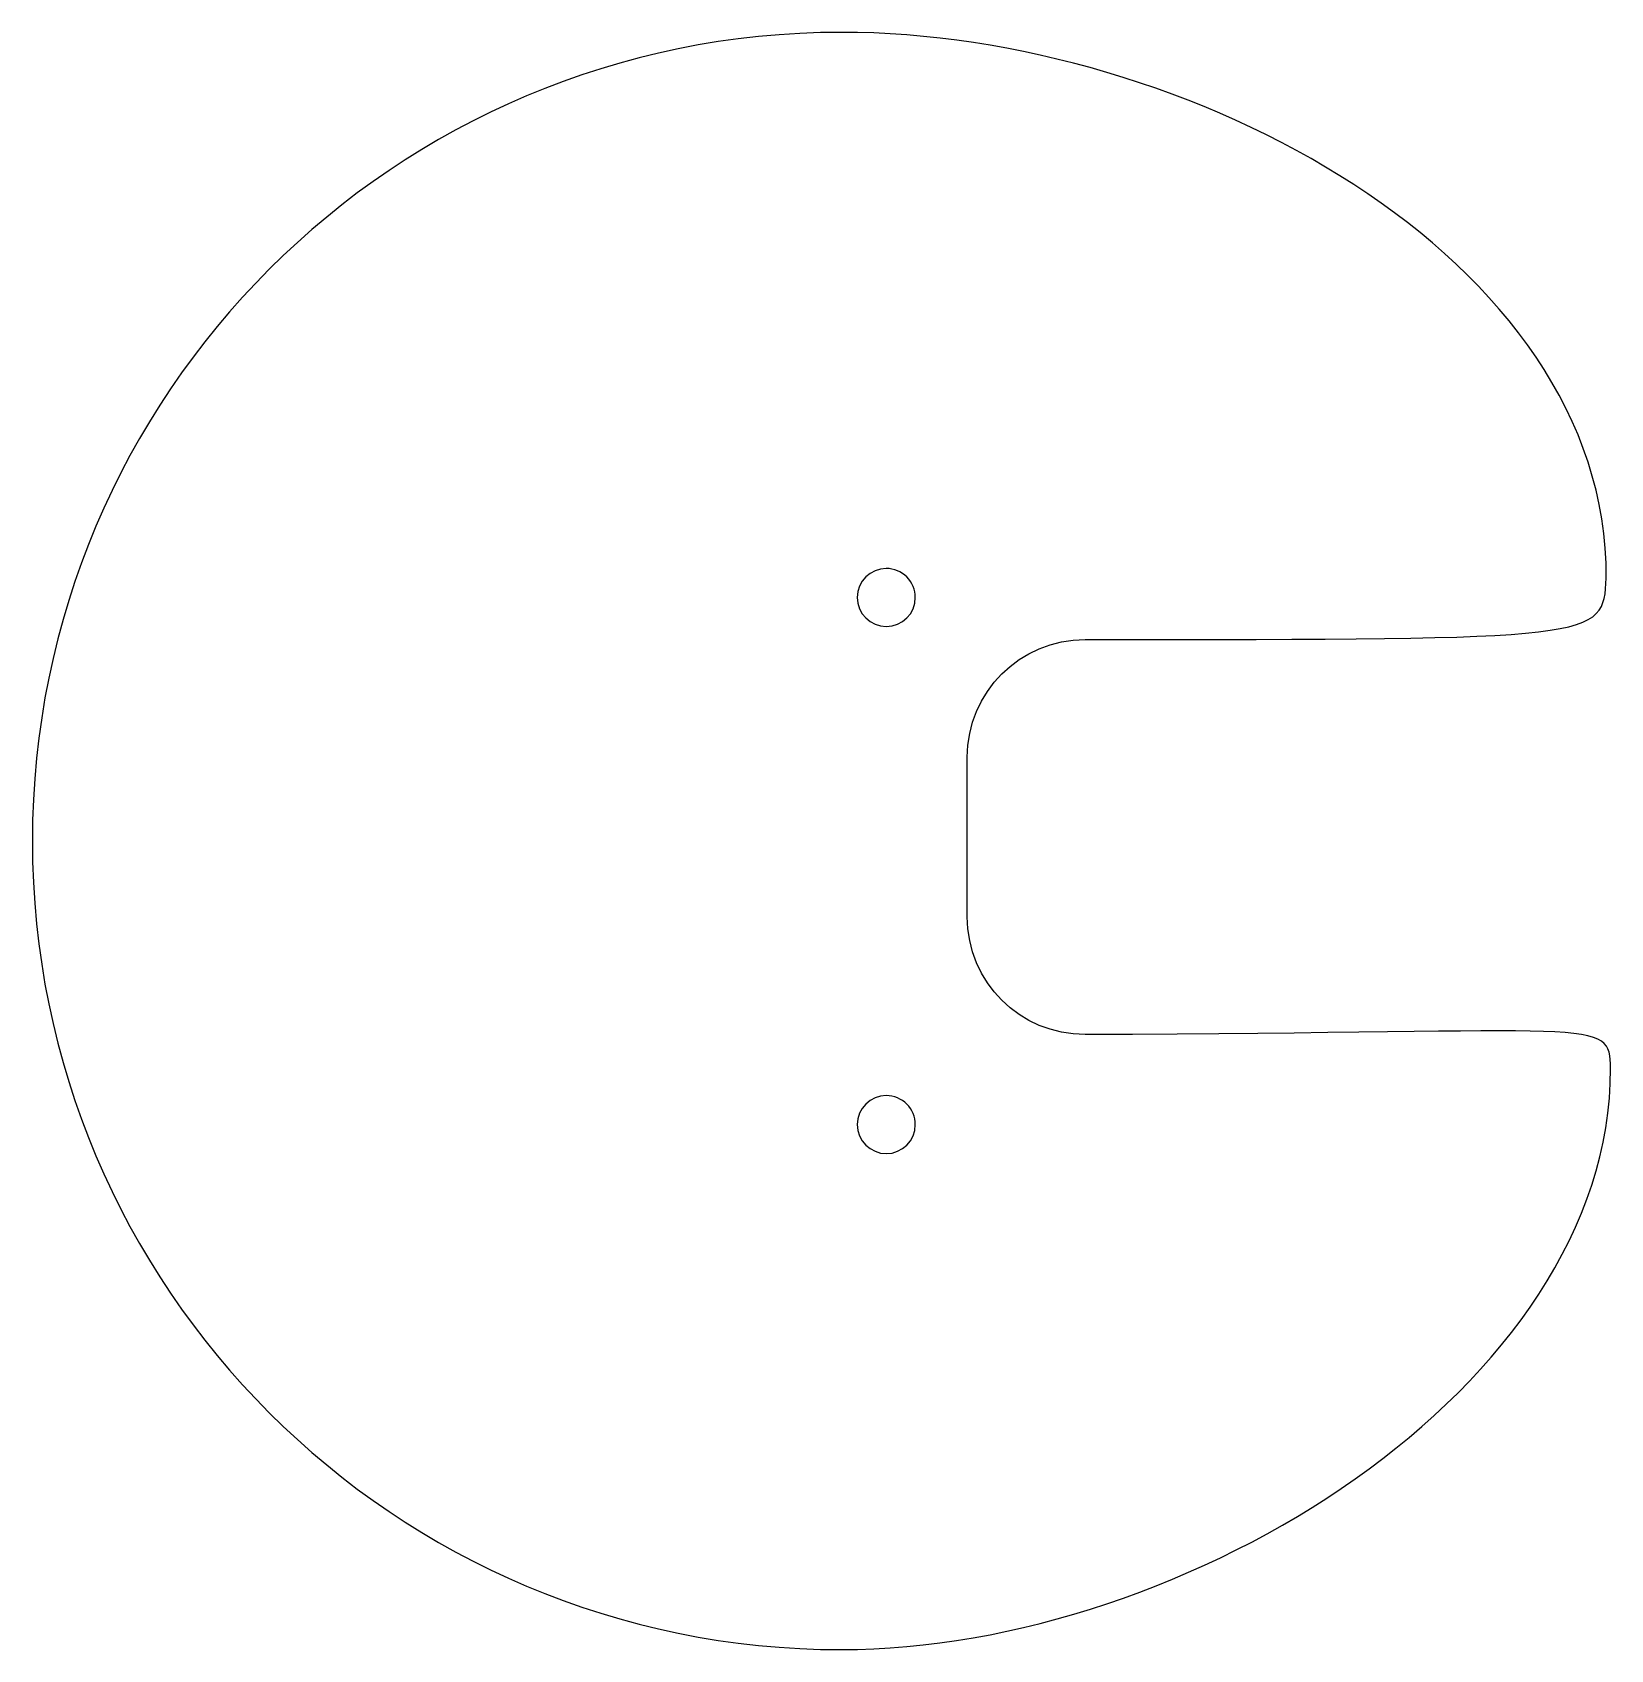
# Model space of a CAD drawing. Extents: x 28 to 178, y -12 to 290.
# Drawn here: x 72.1 to 132.3, y -11.5 to 50.2 of the extents above; entities that cross this region are included whole.
import ezdxf

# ---------------------------------------------------------------- set-up
doc = ezdxf.new("R2010")
doc.units = 0
doc.layers.add('buchi_Grove', color=7, linetype='CONTINUOUS')
doc.layers.add('fluid-networks-dashboard_copia', color=7, linetype='CONTINUOUS')

msp = doc.modelspace()

# ---------------------------------------------------------------- linework, layer by layer
at = {"layer": 'buchi_Grove', "color": 7}
for points in [[(104.673, 29.710711)], [(104.673, 9.602431)]]:
    msp.add_lwpolyline(points, close=True, dxfattribs=at)
for points in [[(104.673, 29.710711), (104.062338, 29.710711), (103.567299, 29.215672), (103.567299, 28.60501)], [(105.454848, 29.386858), (105.247489, 29.594217), (104.96625, 29.710711), (104.673, 29.710711)], [(105.778701, 28.60501), (105.778701, 28.89826), (105.662207, 29.179499), (105.454848, 29.386858)], [(103.567299, 28.60501), (103.567299, 27.994348), (104.062338, 27.499309), (104.673, 27.499309)], [(104.673, 27.499309), (105.283662, 27.499309), (105.778701, 27.994348), (105.778701, 28.60501)], [(104.673, 9.602431), (104.062338, 9.602431), (103.567299, 9.107392), (103.567299, 8.49673)], [(105.454848, 9.278578), (105.247489, 9.485937), (104.96625, 9.602431), (104.673, 9.602431)], [(105.778701, 8.49673), (105.778701, 8.78998), (105.662207, 9.071219), (105.454848, 9.278578)], [(103.567299, 8.49673), (103.567299, 7.886068), (104.062338, 7.391029), (104.673, 7.391029)], [(104.673, 7.391029), (105.283662, 7.391029), (105.778701, 7.886068), (105.778701, 8.49673)]]:
    msp.add_open_spline(points, degree=3, dxfattribs=at)
at = {"layer": 'fluid-networks-dashboard_copia', "color": 7}
msp.add_lwpolyline([(102.957023, 50.16184)], close=True, dxfattribs=at)
msp.add_lwpolyline([(107.761896, 16.422819), (107.761896, 22.507707)], dxfattribs=at)
for points in [[(102.957023, 50.16184), (85.920894, 50.161758), (72.110406, 36.351268), (72.110327, 19.315138)], [(132.127335, 29.345545), (132.191465, 41.611039), (116.127245, 50.161777), (102.957023, 50.16184)], [(112.254645, 26.999935), (131.999999, 26.999988), (131.999999, 26.999988), (132.127335, 29.345545)], [(107.761896, 22.507707), (107.761896, 24.996483), (109.765876, 26.999935), (112.254645, 26.999935)], [(72.110327, 19.315138), (72.110414, 2.279015), (85.920902, -11.531468), (102.957023, -11.531547)], [(112.254645, 11.930591), (109.765876, 11.930591), (107.761896, 13.934043), (107.761896, 16.422819)], [(132.29307, 10.636012), (132.228424, 12.608401), (132.197894, 11.999992), (112.254645, 11.930591)], [(102.957023, -11.531547), (116.10138, -11.531309), (132.290183, -1.548051), (132.29307, 10.636012)]]:
    msp.add_open_spline(points, degree=3, dxfattribs=at)

doc.saveas('drawing.dxf')
